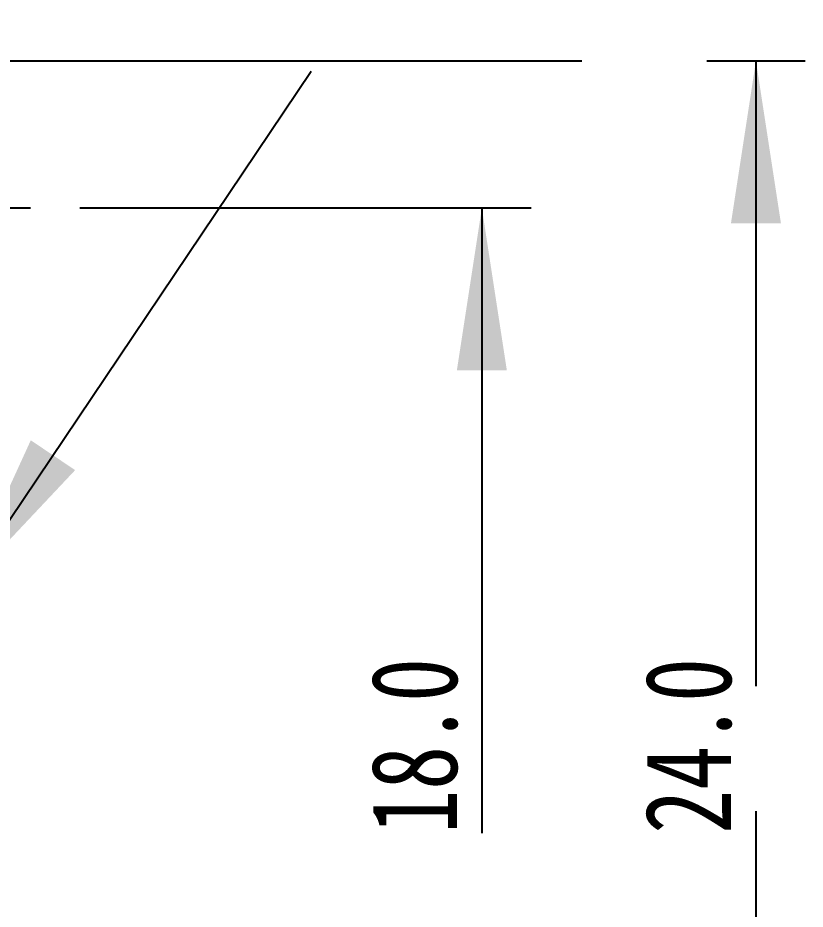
# Model space of a CAD drawing. Header units: millimetres. Extents: x 5 to 415, y 5 to 292.
# Drawn here: x 181.47 to 197.46, y 217.74 to 235.85 of the extents above; entities that cross this region are included whole.
import ezdxf

# ---------------------------------------------------------------- set-up
doc = ezdxf.new("R2010")
doc.units = ezdxf.units.MM
doc.linetypes.add('CENTERX2', pattern=[20.32, 12.7, -2.54, 2.54, -2.54])
doc.layers.add('CENTER_LINE', color=7, linetype='CENTERX2')
doc.styles.add('SLDTEXTSTYLE0', font='TXT', dxfattribs={"width": 0.75})
doc.dimstyles.new('SLDDIMSTYLE2', dxfattribs={"dimtxt": 1.75, "dimasz": 3.302, "dimexe": 0, "dimexo": 0.0625, "dimgap": 0.4375, "dimtad": 1, "dimdec": 1, "dimrnd": 1e-09, "dimzin": 4, "dimdsep": 46, "dimtxsty": 'SLDTEXTSTYLE0', "dimsah": 1, "dimcen": 0.09, "dimadec": 0, "dimazin": 1, "dimtfac": 1, "dimtdec": 1, "dimtmove": 0, "dimatfit": 0, "dimfxl": 1, "dimfrac": 2, "dimtolj": 1, "dimtzin": 12, "dimarcsym": 0})
doc.dimstyles.new('SLDDIMSTYLE3', dxfattribs={"dimtxt": 1.75, "dimasz": 3.302, "dimexe": 0, "dimexo": 0.0625, "dimgap": 0.4375, "dimtad": 1, "dimdec": 1, "dimrnd": 1e-09, "dimzin": 4, "dimdsep": 46, "dimtxsty": 'SLDTEXTSTYLE0', "dimsah": 1, "dimcen": 0.09, "dimadec": 0, "dimazin": 1, "dimtfac": 1, "dimtdec": 1, "dimtofl": 0, "dimtmove": 0, "dimatfit": 3, "dimfxl": 1, "dimfrac": 2, "dimtolj": 1, "dimtzin": 12, "dimarcsym": 0})
doc.dimstyles.new('SLDDIMSTYLE5', dxfattribs={"dimtxt": 0.18, "dimasz": 3.302, "dimexe": 0, "dimexo": 0.0625, "dimgap": 0, "dimtad": 0, "dimtih": 1, "dimtoh": 1, "dimdec": 0, "dimrnd": 1e-09, "dimzin": 0, "dimdsep": 46, "dimtxsty": 'Standard', "dimsah": 1, "dimcen": 0.09, "dimadec": 0, "dimazin": 0, "dimtfac": 3.302, "dimtdec": 0, "dimtofl": 0, "dimtmove": 0, "dimatfit": 3, "dimfxl": 1, "dimfrac": 2, "dimtolj": 1, "dimtzin": 0, "dimarcsym": 0})

# ---------------------------------------------------------------- blocks, each defined once
blk = doc.blocks.new('_D_2')
at = {"layer": 'CENTER_LINE'}
for p, q in [((182.729, 231.987), (191.897, 231.987)), ((190.897, 231.987), (190.897, 213.987)), ((182.729, 213.987), (191.897, 213.987))]:
    blk.add_line(p, q, dxfattribs=at)
for points in [[(190.897, 231.987), (190.389, 228.685), (191.405, 228.685)], [(190.897, 213.987), (191.405, 217.289), (190.389, 217.289)]]:
    blk.add_solid(points, dxfattribs=at)
at = {"layer": 'CENTER_LINE', "insert": (188.642, 219.274), "char_height": 1.75, "attachment_point": 1, "rotation": 90, "style": 'SLDTEXTSTYLE0'}
blk.add_mtext('18.0', dxfattribs=at)
blk = doc.blocks.new('_D_3')
at = {"layer": 'CENTER_LINE'}
for p, q in [((180.227, 234.974), (197.464, 234.974)), ((196.464, 234.974), (196.464, 211)), ((180.329, 211), (197.464, 211))]:
    blk.add_line(p, q, dxfattribs=at)
for points in [[(196.464, 234.974), (195.956, 231.672), (196.972, 231.672)], [(196.464, 211), (196.972, 214.302), (195.956, 214.302)]]:
    blk.add_solid(points, dxfattribs=at)
at = {"layer": 'CENTER_LINE', "insert": (194.208, 219.274), "char_height": 1.75, "attachment_point": 1, "rotation": 90.0004, "style": 'SLDTEXTSTYLE0'}
blk.add_mtext('24.0', dxfattribs=at)
blk = doc.blocks.new('SW_CENTERMARKSYMBOL_1')
at = {"layer": 'CENTER_LINE', "color": 0}
for p, q in [((0, 2.5), (0, 3.5)), ((0, 0), (0, 2.5)), ((-2.5, 0), (-3.5, 0)), ((0, 0), (-2.5, 0)), ((0, 0), (0, -2.5)), ((0, 0), (2.5, 0)), ((2.5, 0), (3.5, 0)), ((0, -2.5), (0, -3.5))]:
    blk.add_line(p, q, dxfattribs=at)

msp = doc.modelspace()

# ---------------------------------------------------------------- block references
at = {"layer": 'CENTER_LINE'}
msp.add_blockref('SW_CENTERMARKSYMBOL_1', (178.229, 231.987), dxfattribs=at)

# ---------------------------------------------------------------- dimensions: what is measured, and where the dimension line sits
for base, p1, p2, angle, dimstyle, picture, middle in [((196.464, 211), (179.227, 234.974), (179.329, 211), 270.0004, 'SLDDIMSTYLE3', '_D_3', (196.464, 221.537)), ((190.897, 213.987), (181.729, 231.987), (181.729, 213.987), 90, 'SLDDIMSTYLE2', '_D_2', (190.897, 221.537))]:
    dim = msp.add_linear_dim(base=base, p1=p1, p2=p2, angle=angle, dimstyle=dimstyle, dxfattribs=at)
    dim.commit()
    dim.dimension.update_dxf_attribs({"geometry": picture, "text_midpoint": middle, "dimtype": 160})

# ---------------------------------------------------------------- leaders
for points in [[(175.208, 227.583), (190.833, 252.199)], [(180.343, 224.224), (194.348, 245.047)]]:
    msp.add_leader(points, dimstyle='SLDDIMSTYLE5', dxfattribs=at)

doc.saveas('drawing.dxf')
